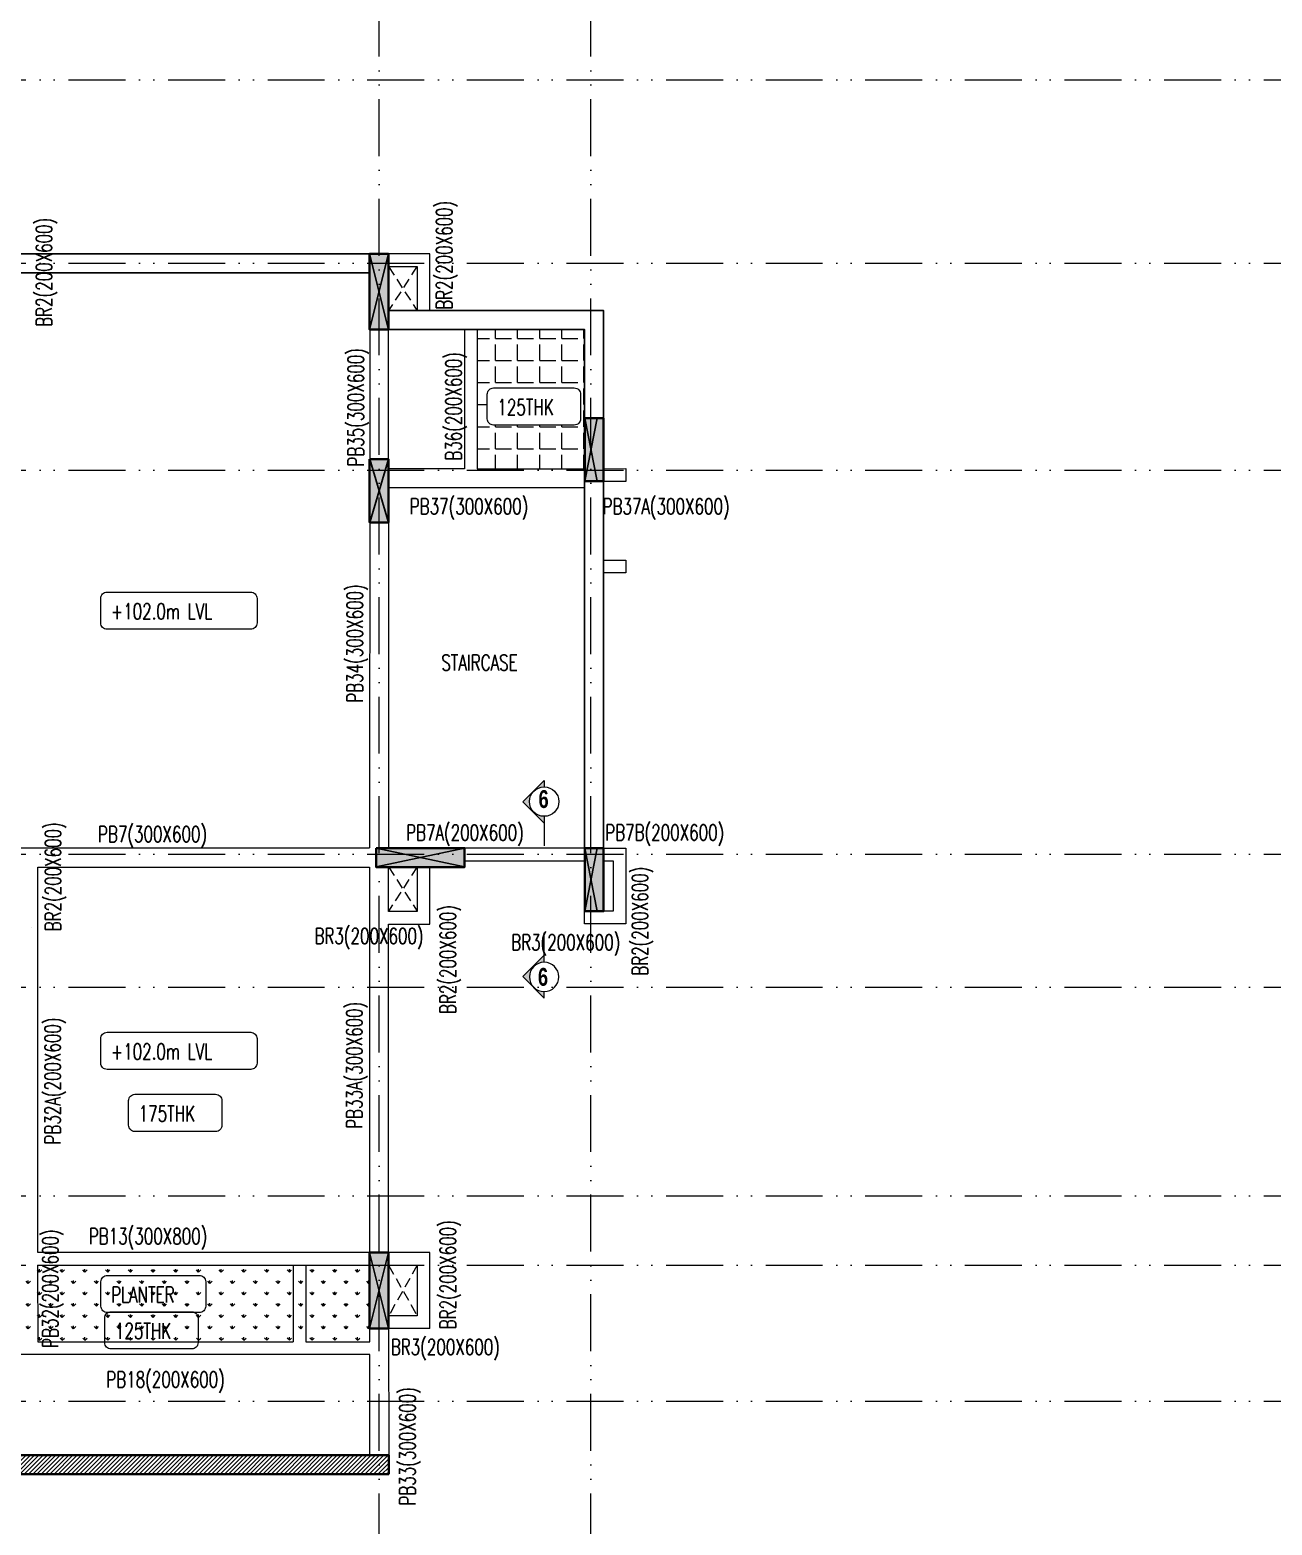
# Model space of a CAD drawing. Header units: millimetres. Extents: x 683505 to 834438, y -157984 to 65565.
# Drawn here: x 778100 to 797745, y 18599 to 42249 of the extents above; entities that cross this region are included whole.
import ezdxf

# ---------------------------------------------------------------- set-up
doc = ezdxf.new("R2010")
doc.units = ezdxf.units.MM
doc.linetypes.add('ACAD_ISO12W100', pattern=[21, 12, -3, 0, -3, 0, -3])
doc.linetypes.add('HIDDEN', pattern=[9.525, 6.35, -3.175])
doc.layers.get('0').update_dxf_attribs({"lineweight": 20})
doc.layers.get('Defpoints').update_dxf_attribs({"color": 1})
for name, color, linetype, lineweight in [('A-ANNO-DIMS', 8, 'Continuous', 15), ('G-ANNO-SYMB', 6, 'Continuous', 9), ('GR', 6, 'Continuous', 9), ('HATCH', 9, 'Continuous', 5), ('S-BEAM-IDEN', 2, 'Continuous', 9), ('S-COL HATCH', 8, 'Continuous', 35), ('S-COLS', 6, 'Continuous', 35), ('S_FRAMES', 4, 'Continuous', 9), ('STR-CUTOUT', 1, 'Continuous', 13)]:
    doc.layers.add(name, color=color, linetype=linetype, lineweight=lineweight)
doc.styles.add('ROMANS', font='romans.shx', dxfattribs={"width": 0.75})
doc.styles.add('Swis721 LtCn BT_B_1', font='', dxfattribs={"height": 4})
doc.styles.get('Swis721 LtCn BT_B_1').set_extended_font_data('Swis721 LtCn BT', bold=True)

# ---------------------------------------------------------------- blocks, each defined once
blk = doc.blocks.new('A$C292141ff')
at = {"layer": 'S-COL HATCH'}
h = blk.add_hatch(color=8, dxfattribs=at)
h.dxf.hatch_style = 1
h.paths.add_polyline_path([(47475, 22501), (47175, 22501), (47175, 21301), (47475, 21301)])
h = blk.add_hatch(color=8, dxfattribs=at)
h.dxf.hatch_style = 1
h.paths.add_polyline_path([(50877, 19901), (50577, 19901), (50577, 18901), (50877, 18901)])
h = blk.add_hatch(color=8, dxfattribs=at)
h.dxf.hatch_style = 1
h.paths.add_polyline_path([(47176, 19251), (47476, 19251), (47476, 18251), (47176, 18251)])
h = blk.add_hatch(color=8, dxfattribs=at)
h.dxf.hatch_style = 1
h.paths.add_polyline_path([(47277, 13100), (47277, 12800), (48677, 12800), (48677, 13100)])
h = blk.add_hatch(color=8, dxfattribs=at)
h.dxf.hatch_style = 1
h.paths.add_polyline_path([(50877, 13101), (50577, 13101), (50577, 12101), (50877, 12101)])
h = blk.add_hatch(color=8, dxfattribs=at)
h.dxf.hatch_style = 1
h.paths.add_polyline_path([(47475, 6701), (47175, 6701), (47175, 5501), (47475, 5501)])
at = {"layer": 'Defpoints', "color": 3}
for p, q in [((47475, 22501), (47175, 21301)), ((47175, 22501), (47475, 21301)), ((50777, 19901), (50577, 18901)), ((50577, 19901), (50777, 18901)), ((47476, 19251), (47177, 18251)), ((47177, 19251), (47476, 18251)), ((47277, 13101), (48677, 12801)), ((47277, 12801), (48677, 13101)), ((50777, 13101), (50577, 12101)), ((50577, 13101), (50777, 12101)), ((47475, 6701), (47175, 5501)), ((47175, 6701), (47475, 5501))]:
    blk.add_line(p, q, dxfattribs=at)
at = {"layer": 'S-COLS'}
for points in [[(47475, 22501), (47175, 22501), (47175, 21301), (47475, 21301)], [(50877, 19901), (50577, 19901), (50577, 18901), (50877, 18901)], [(47176, 19251), (47476, 19251), (47476, 18251), (47176, 18251)], [(47277, 13100), (47277, 12800), (48677, 12800), (48677, 13100)], [(50877, 13101), (50577, 13101), (50577, 12101), (50877, 12101)], [(47475, 6701), (47175, 6701), (47175, 5501), (47475, 5501)]]:
    blk.add_lwpolyline(points, close=True, dxfattribs=at)
blk = doc.blocks.new('A$Ca696ecb0')
at = {"layer": 'A-ANNO-DIMS', "linetype": 'ACAD_ISO12W100', "ltscale": 75}
for p, q in [((-3450.1, -26858.3), (-3450.1, 16909.5)), ((-100, -26858.3), (-100, 16909.5)), ((-69794.2, 12152.3), (25079, 12152.3)), ((-69794.2, 9252.3), (25079, 9252.3)), ((-69794.2, 5977.3), (25079, 5977.3)), ((-69794.2, -97.7), (25079, -97.7)), ((-69794.2, -2197.7), (25079, -2197.7)), ((-69794.2, -5497.7), (25079, -5497.7)), ((-69794.2, -6597.7), (25079, -6597.7)), ((-69794.2, -8747.7), (25079, -8747.7))]:
    blk.add_line(p, q, dxfattribs=at)
blk = doc.blocks.new('Section - 001-2139747-GROUND FLOOR FRAMING PLAN')
at = {"layer": 'GR'}
h = blk.add_hatch(color=8, dxfattribs=at)
edge = h.paths.add_edge_path(flags=0)
edge.add_line((-9.4, 0), (-10.9, 0))
edge.add_line((-10.9, 0), (-5.94, 4.95))
edge.add_line((-5.94, 4.95), (-0.99, 0))
edge.add_line((-0.99, 0), (-2.6, 0))
edge.add_arc((-6, 0), 3.4, 0, 180)
at = {"layer": 'GR', "color": 4}
for p, q in [((-5.94, 4.95), (-10.9, 0)), ((-0.99, 0), (-5.94, 4.95)), ((-10.9, 0), (-9.4, 0)), ((-2.6, 0), (4.24, 0)), ((-2.6, 0), (-0.99, 0))]:
    blk.add_line(p, q, dxfattribs=at)
for start, end in [(360, 180), (0, 180), (180, 0)]:
    blk.add_arc((-6, 0), 3.4, start, end, dxfattribs=at)

msp = doc.modelspace()

# ---------------------------------------------------------------- hatches: boundary and pattern name
h = msp.add_hatch()
h.set_pattern_fill('ANGLE', color=8, scale=50)
h.set_pattern_definition([(0, (0, 0), (0, 349.25), [254, -95.25]), (90, (0, 0), (-349.25, 2e-14), [254, -95.25])])
h.paths.add_polyline_path([(786872, 37509), (785173.7, 37509), (785174.5, 35305.9), (786872, 35305.9)])
h.paths.add_polyline_path([(786708.9, 36586, -0.4142136), (786808.9, 36486), (786808.9, 36098, -0.4142136), (786708.9, 35998), (785432.5, 35998, -0.4142136), (785332.5, 36098), (785332.5, 36486, -0.4142136), (785432.5, 36586)], flags=16)
h.paths.add_polyline_path([(785481, 36093.7), (786522.7, 36093.7), (786522.7, 36468.7), (785481, 36468.7)], flags=8)
at = {"transparency": 33554495}
h = msp.add_hatch(dxfattribs=at)
h.set_pattern_fill('ANSI31', color=256, scale=15)
h.set_pattern_definition([(45, (119296.22, -2767.2), (-33.6759605, 33.6759605), [])])
h.paths.add_polyline_path([(777494, 19703.4), (769771.1, 19703.4), (769771.1, 19403.5), (777494, 19403.5)])
h.paths.add_polyline_path([(769771.1, 19703.4), (769646.1, 19703.4), (769646.1, 19403.4), (769771.1, 19403.4), (769771.1, 19403.5)])
h.paths.add_polyline_path([(769946.1, 19403.5), (769646.1, 19397.4), (769646.1, 15991.5), (769946.1, 15991.5)])
h.paths.add_polyline_path([(775471.1, 21709.2), (775470.9, 21709.2), (775470.9, 21709.1), (775471.1, 21709.1)])
h.paths.add_polyline_path([(783775, 19403.5), (783775, 19703.4), (777494, 19703.4), (777494, 19403.5)])
at = {"layer": 'HATCH', "transparency": 33554620}
h = msp.add_hatch(dxfattribs=at)
h.set_pattern_fill('GRASS', color=256, scale=10)
h.set_pattern_definition([(90, (160770.05, 331.16), (-179.60512, 179.60512), [47.625, -311.58524]), (45, (160770.05, 331.16), (-179.60512, 179.60512), [47.625, -206.375]), (135, (160770.05, 331.16), (-179.60512, -179.60512), [47.625, -206.375])])
h.paths.add_polyline_path([(776923.4, 21504.4), (776924.4, 21908.1), (776923.3, 21860.4), (776924.3, 22708.9), (783474.4, 22708.9), (783472.3, 21855.7), (783474.5, 21872.4), (783474.6, 21496.1)])

# ---------------------------------------------------------------- linework, layer by layer
at = {"layer": 'S-BEAM-IDEN', "color": 1}
for points in [[(785432.5, 36586), (786708.9, 36586, -0.4142136), (786808.9, 36486), (786808.9, 36098, -0.4142136), (786708.9, 35998), (785432.5, 35998, -0.4142136), (785332.5, 36098), (785332.5, 36486, -0.4142136)], [(779319.5, 33356.6), (781592.3, 33356.6, -0.4142136), (781692.3, 33256.6), (781692.3, 32868.6, -0.4142136), (781592.3, 32768.6), (779319.5, 32768.6, -0.4142136), (779219.5, 32868.6), (779219.5, 33256.6, -0.4142136)], [(779319.5, 26394.4), (781592.3, 26394.4, -0.4142136), (781692.3, 26294.4), (781692.3, 25906.4, -0.4142136), (781592.3, 25806.4), (779319.5, 25806.4, -0.4142136), (779219.5, 25906.4), (779219.5, 26294.4, -0.4142136)], [(779760, 25413.1), (781036.5, 25413.1, -0.4142136), (781136.5, 25313.1), (781136.5, 24925.1, -0.4142136), (781036.5, 24825.1), (779760, 24825.1, -0.4142136), (779660, 24925.1), (779660, 25313.1, -0.4142136)], [(779323.6, 22548.9), (780779.7, 22548.9, -0.4142136), (780879.7, 22448.9), (780879.7, 22061, -0.4142136), (780779.7, 21961), (779323.6, 21961, -0.4142136), (779223.6, 22061), (779223.6, 22448.9, -0.4142136)], [(779383.7, 21973.8), (780660.1, 21973.8, -0.4142136), (780760.1, 21873.8), (780760.1, 21485.8, -0.4142136), (780660.1, 21385.8), (779383.7, 21385.8, -0.4142136), (779283.7, 21485.8), (779283.7, 21873.8, -0.4142136)]]:
    msp.add_lwpolyline(points, format="xyb", close=True, dxfattribs=at)
at = {"layer": 'S-COLS'}
msp.add_line((783775, 19703.4), (783775, 19403.4), dxfattribs=at)
at = {"layer": 'S-COLS', "lineweight": 25}
for points in [[(723237.5, 41609), (736596.9, 41609), (736596.9, 38709), (783771.9, 38709), (783771.9, 37809), (787172, 37809), (787172, 28309)], [(787172, 28309), (786872, 28309), (786872, 37509), (783471.9, 37509), (783471.9, 38409), (736296.9, 38409), (736296.9, 41309), (723516.9, 41309)]]:
    msp.add_lwpolyline(points, dxfattribs=at)
at = {"layer": 'S-COLS'}
for points in [[(783775, 19703.4), (769646.1, 19703.4), (769646.1, 15991.5)], [(783775, 19403.4), (769946.1, 19403.4), (769946.1, 15991.5)]]:
    msp.add_lwpolyline(points, dxfattribs=at)
at = {"layer": 'S_FRAMES'}
for p, q in [((783474, 35459.5), (783473.2, 29309.1)), ((783773.6, 35009.1), (783773, 29314.5)), ((783473.2, 29306.6), (776922.8, 29305.3)), ((783471.5, 29007.8), (783472.9, 22814.8)), ((778222, 22708.9), (782265, 22708.9)), ((782465, 22708.9), (783474.3, 22708.9)), ((783772.8, 22058.2), (783772.8, 22058.2))]:
    msp.add_line(p, q, dxfattribs=at)
for points in [[(784423.6, 37809), (784423.6, 38709.1), (783773.5, 38709.1)], [(783474.7, 37509), (783473.8, 35449.7)], [(784973.7, 37509.1), (784974.5, 35305.9), (783773.6, 35306), (783773.4, 37509.1)], [(785173.7, 37509.1), (785174.5, 35305.9)], [(785174.5, 35305.9), (786873.5, 35305.9)], [(783773.6, 35009.1), (786873.3, 35009.1)], [(786873.4, 29306), (783772.7, 29306.1)], [(784974.9, 29106), (786873.4, 29106)], [(787074.3, 29307.7), (787523.1, 29307.7), (787523.1, 28108.8), (786873.3, 28108.8), (786873.3, 28309.1)], [(787175.1, 29108.5), (787322.5, 29108.5), (787323.1, 28309.2), (787173.3, 28309.2)], [(783473.3, 22908.8), (778223.9, 22908.9), (778223.9, 29007.8), (783472.8, 29007.8)], [(783773.7, 22810.6), (783773.7, 28105.9), (784423.2, 28105.9), (784423.2, 29008.4)], [(778124.4, 28058.8), (778124.9, 28058.8)], [(778222, 22709), (778223.9, 21499.1)], [(782265, 22708.9), (782265.4, 21498.9)], [(782465, 22708.9), (782465, 21498.9)], [(784423.8, 21708.9), (784423.8, 21708.9), (784423.7, 22908.9), (783773, 22908.9)], [(783475, 21498.9), (783475, 21715.1), (783475, 21715.1)], [(783773.5, 21709), (783775, 19703.4)], [(784423.8, 21708.9), (783773.5, 21709)], [(783475, 19703.4), (783475, 21298.9), (776923.8, 21298.9), (776923.8, 19703.4)], [(778223.9, 21499.1), (782265.4, 21498.9)], [(782465, 21498.9), (783475, 21498.9)]]:
    msp.add_lwpolyline(points, dxfattribs=at)
for points in [[(783773.4, 38508.7), (784223.7, 38508.7), (784223.7, 37809), (783773.4, 37809)], [(783772.1, 29008.8), (784223, 29008.4), (784224.2, 28305.6), (783773.3, 28306.2)], [(783773.2, 22709.1), (784224.1, 22708.7), (784224.5, 21908.9), (783773.5, 21908.9)]]:
    msp.add_lwpolyline(points, close=True, dxfattribs=at)
at = {"layer": 'S_FRAMES', "linetype": 'Continuous', "ltscale": 450}
for points in [[(787173.6, 35308.5), (787522.5, 35309.1), (787522.5, 35108.3), (787173.6, 35108.3)], [(787173.6, 33862.4), (787522.5, 33863), (787522.5, 33662.2), (787173.6, 33662.2)]]:
    msp.add_lwpolyline(points, dxfattribs=at)
at = {"layer": 'STR-CUTOUT', "color": 1, "linetype": 'HIDDEN', "ltscale": 25}
for p, q in [((784221.4, 38508.4), (783773.5, 37809.1)), ((783773.5, 38505.7), (784223.7, 37805.9)), ((783773.2, 29008.8), (784223.5, 28311.6)), ((784223.1, 29008.6), (783773.2, 28311.9)), ((783773.5, 22708.9), (784224.6, 21908.9)), ((784224.2, 22708.7), (783773.5, 21908.9))]:
    msp.add_line(p, q, dxfattribs=at)

# ---------------------------------------------------------------- block references
msp.add_blockref('A$Ca696ecb0', (787072, 29306.7))
at = {"layer": 'G-ANNO-SYMB', "color": 4, "yscale": 68.34374999999994, "zscale": 68.34374999999994}
for p, xscale, rotation in [((786232.6, 29632.6, 0.1), -68.34374999999994, 90), ((786232.6, 27680, 0.1), 68.34374999999994, 90.00000000000003)]:
    msp.add_blockref('Section - 001-2139747-GROUND FLOOR FRAMING PLAN', p, dxfattribs=dict(at, xscale=xscale, rotation=rotation))
at = {"layer": 'S-COLS'}
msp.add_blockref('A$C292141ff', (736296.8, 16208), dxfattribs=at)

# ---------------------------------------------------------------- texts
at = {"layer": 'G-ANNO-SYMB', "color": 4, "style": 'Swis721 LtCn BT_B_1'}
for p in [(786143.8, 29942.4, 0.1), (786134.3, 27130, 0.1)]:
    msp.add_text('6', height=281.2, dxfattribs=at).set_placement(p)
at = {"layer": 'S-BEAM-IDEN', "color": 1, "style": 'ROMANS', "width": 0.7}
for s, p in [('BR2(200X600)', (784777.1, 37820.9)), ('BR2(200X600)', (778448.3, 37551.7)), ('B36(200X600)', (784924.5, 35435.1)), ('BR2(200X600)', (778590.9, 27990.6)), ('BR2(200X600)', (787872.5, 27288)), ('BR2(200X600)', (784834.2, 26681.8)), ('BR2(200X600)', (784834.2, 21695.9))]:
    msp.add_text(s, height=250, rotation=90, dxfattribs=at).set_placement(p)
at = {"layer": 'S-BEAM-IDEN', "color": 2, "style": 'ROMANS', "width": 0.7}
for s, p in [('PB35(300X600)', (783378.6, 35340.6)), ('PB34(300X600)', (783363.1, 31605.1)), ('PB33A(300X600)', (783355.9, 24866.3)), ('PB32A(200X600)', (778584.4, 24617.8)), ('PB32(200X600)', (778547.7, 21401.2)), ('PB33(300X600)', (784196.3, 18906.2))]:
    msp.add_text(s, height=250, rotation=90, dxfattribs=at).set_placement(p)
at = {"layer": 'S-BEAM-IDEN', "color": 3, "style": 'ROMANS', "width": 0.7}
for s, p in [('125THK', (785493.5, 36156.2)), ('+102.0m LVL', (779380.5, 32926.8)), ('STAIRCASE', (784607, 32116.1)), ('+102.0m LVL', (779380.5, 25964.6)), ('175THK', (779821.1, 24983.3)), ('PB13(300X800)', (779031.4, 23043.7)), ('PLANTER', (779384.6, 22119.1)), ('125THK', (779444.7, 21544))]:
    msp.add_text(s, height=250, dxfattribs=at).set_placement(p)
at = {"layer": 'S-BEAM-IDEN', "color": 2, "style": 'ROMANS', "width": 0.7}
for s, p in [('PB37(300X600)', (784107.1, 34587.3)), ('PB37A(300X600)', (787156.1, 34587.3)), ('PB7(300X600)', (779177.3, 29402.7)), ('PB18(200X600)', (779307.9, 20777))]:
    msp.add_text(s, height=250, dxfattribs=at).set_placement(p)
at = {"layer": 'S-BEAM-IDEN', "color": 1, "style": 'ROMANS', "width": 0.7}
for s, p in [('PB7A(200X600)', (784049.8, 29427.6)), ('PB7B(200X600)', (787198.5, 29429.1)), ('BR3(200X600)', (782600.6, 27791.7)), ('BR3(200X600)', (785711.9, 27691.3)), ('BR3(200X600)', (783807.7, 21291.6))]:
    msp.add_text(s, height=250, dxfattribs=at).set_placement(p)

doc.saveas('drawing.dxf')
